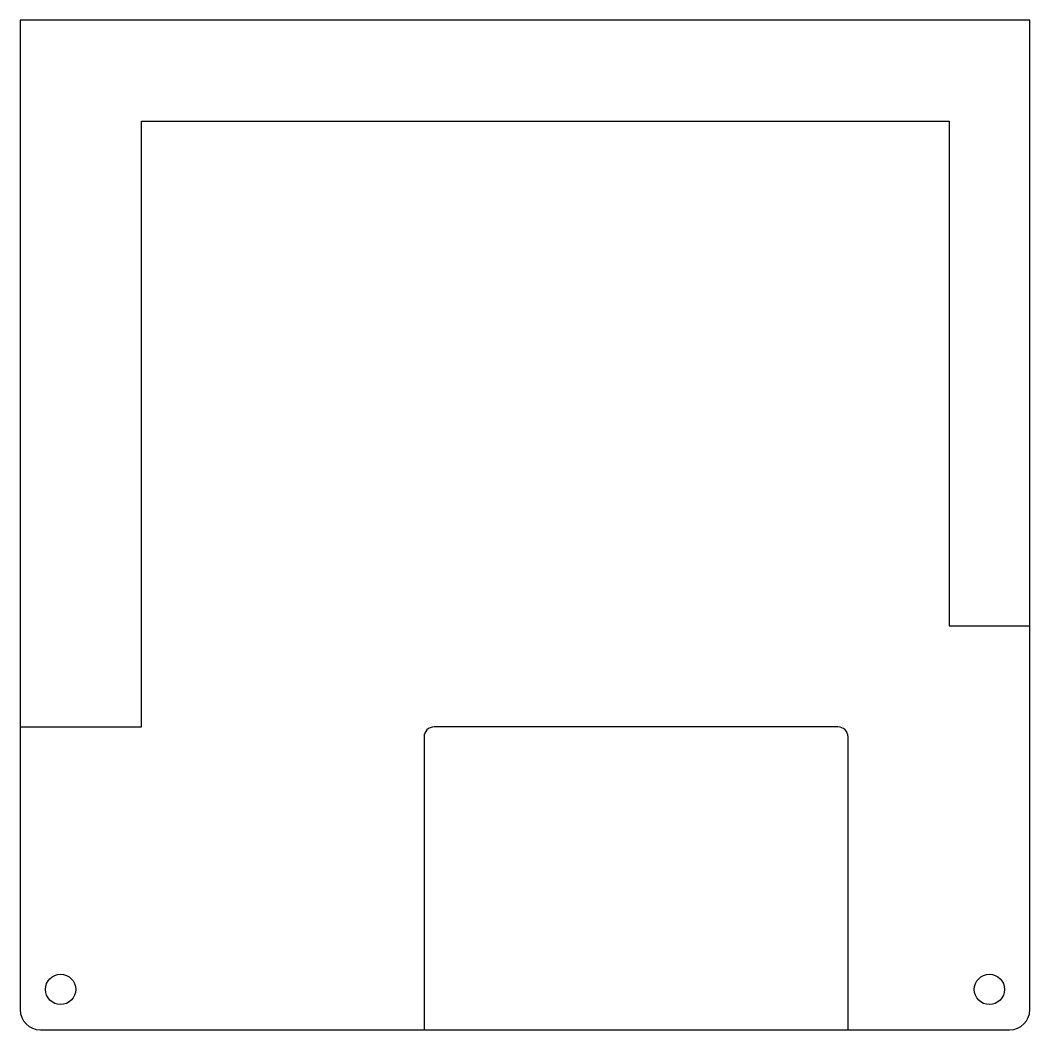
# Model space of a CAD drawing. Header units: millimetres. Extents: x 10 to 110, y 20 to 120.
import ezdxf

# ---------------------------------------------------------------- set-up
doc = ezdxf.new("R2010")
doc.units = ezdxf.units.MM
doc.layers.get('0').update_dxf_attribs({"linetype": 'CONTINUOUS'})

msp = doc.modelspace()

# ---------------------------------------------------------------- linework, layer by layer
for p, q in [((22, 50), (22, 110)), ((22, 110), (102, 110)), ((102, 110), (102, 60)), ((102, 60), (110, 60)), ((10, 50), (22, 50))]:
    msp.add_line(p, q)
for points in [[(12, 20), (108, 20, 0.41421), (110, 22), (110, 120), (10, 120), (10, 22, 0.41421)], [(50, 20), (92, 20), (92, 49, 0.41421), (91, 50), (51, 50, 0.41421), (50, 49)]]:
    msp.add_lwpolyline(points, format="xyb", close=True)
for centre in [(14, 24), (106, 24)]:
    msp.add_circle(centre, 1.5)

doc.saveas('drawing.dxf')
